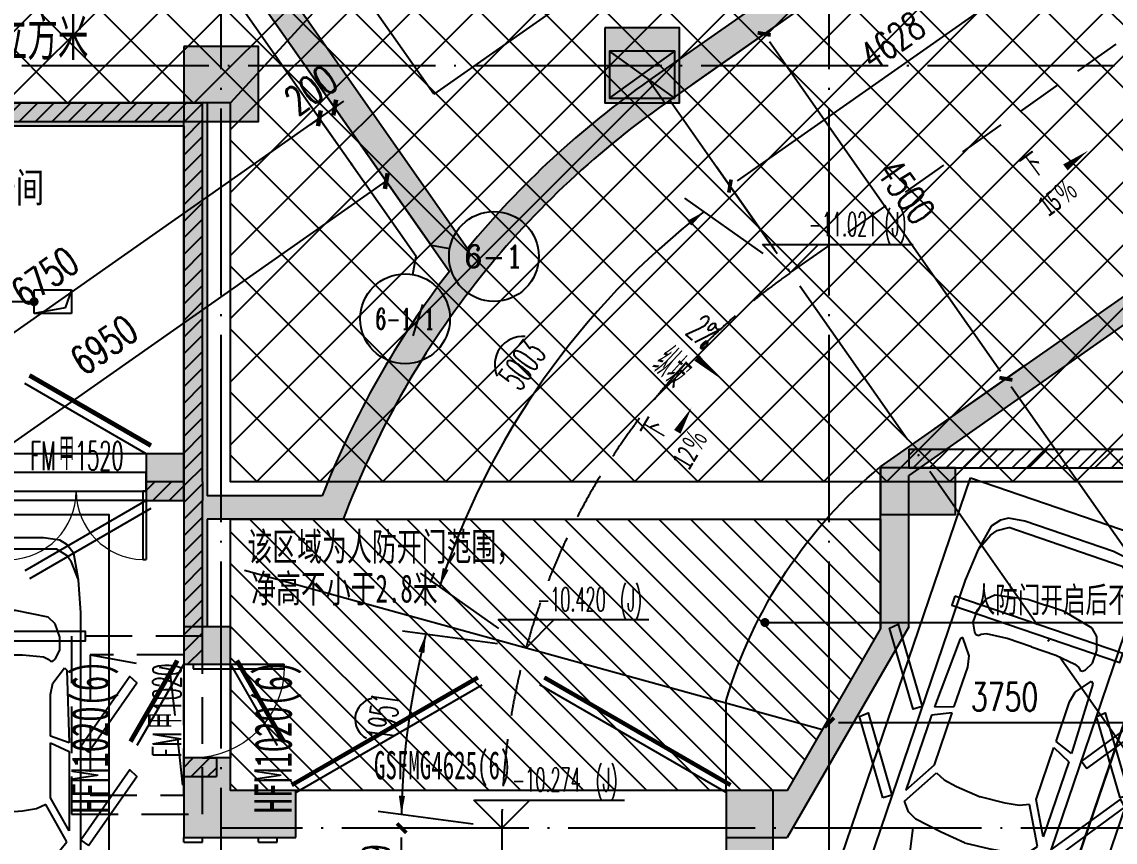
# Model space of a CAD drawing. Header units: millimetres. Extents: x 12325263 to 13848842, y -1463133 to 573208.
# Drawn here: x 12595666 to 12607354, y -1068687 to -1059922 of the extents above; entities that cross this region are included whole.
import ezdxf
from ezdxf.enums import TextEntityAlignment as Align
from ezdxf.xclip import XClip

# ---------------------------------------------------------------- set-up
doc = ezdxf.new("R2010")
doc.units = ezdxf.units.MM
doc.header["$LTSCALE"] = 1000
doc.header["$XCLIPFRAME"] = 0
for name, pattern in [('ACAD_ISO02W100', [15, 12, -3]), ('DASHED2', [0.375, 0.25, -0.125]), ('DOTE', [2.42, 2, -0.2, 0.02, -0.2]), ('地下室负三层平面图$0$-3F平面$0$$AUDIT_BAD_LTYPE2', [0])]:
    doc.linetypes.add(name, pattern=pattern)
for name, color, linetype in [('-2F平面$0$PARTS-CAR公寓', 240, 'Continuous'), ('-2F平面$0$WALL-SHATCH', 8, 'Continuous'), ('A-ANNO-DIMS', 83, 'Continuous'), ('A-ANNO-ELEV', 3, 'Continuous'), ('A-ANNO-TEXT', 7, 'Continuous'), ('A-AXIS', 16, 'DOTE'), ('A-AXIS-DIMS', 3, 'Continuous'), ('A-AXIS-TEXT', 7, 'Continuous'), ('A-COLS', 6, 'Continuous'), ('A-WALL', 5, 'Continuous'), ('A-WALL-PATT', 8, 'Continuous'), ('A_WALL(防火墙)', 151, 'Continuous'), ('AXIS', 3, 'Continuous'), ('AXIS_TEXT', 7, 'Continuous'), ('DIM_COOR', 7, 'Continuous'), ('DIM_SYMB', 3, 'Continuous'), ('DOOR_FIRE', 1, 'Continuous'), ('DOOR_FIRE_TEXT', 7, 'Continuous'), ('DOTE', 16, 'DOTE'), ('PUB_HATCH', 8, 'Continuous'), ('PUB_TEXT', 7, 'Continuous'), ('STAIR', 2, 'Continuous'), ('WALL', 5, 'Continuous'), ('人防墙', 6, 'Continuous'), ('人防平时标注', 42, 'Continuous'), ('人防门', 60, 'Continuous'), ('人防门编号', 73, 'Continuous'), ('公寓机动车库', 23, 'Continuous'), ('地下室柱网$0$0q-柱0', 8, 'Continuous'), ('地下室柱网$0$0q-柱填充', 8, 'Continuous'), ('投影线', 6, 'ACAD_ISO02W100'), ('车道中心线', 6, 'Continuous')]:
    doc.layers.add(name, color=color, linetype=linetype)
doc.layers.add('人防文字', color=3, linetype='Continuous', lineweight=15)
doc.layers.add('地下室柱网$0$9', color=8, linetype='Continuous', plot=False)
doc.styles.add('_TCH_AXIS', font='COMPLEX', dxfattribs={"bigfont": 'GBCBIG'})
doc.styles.add('_TCH_DIM', font='SIMPLEX.shx', dxfattribs={"width": 0.7, "bigfont": 'GBCBIG.shx'})
doc.styles.add('_TCH_DIM_T3', font='SIMPLEX.shx', dxfattribs={"width": 0.705882, "bigfont": 'GBCBIG.shx'})
doc.styles.add('_TCH_WINDOW', font='SIMPLEX', dxfattribs={"width": 0.7, "height": 3.5, "bigfont": 'GBCBIG'})
doc.styles.add('COMPLEX', font='COMPLEX')
doc.styles.add('TITXV', font='', dxfattribs={"width": 0.7})
doc.styles.add('宋体', font='', dxfattribs={"width": 0.65})
doc.styles.add('标注宋体', font='', dxfattribs={"width": 0.6})
doc.styles.get('TITXV').set_extended_font_data('SimSun')
doc.styles.get('宋体').set_extended_font_data('SimSun')
doc.styles.get('标注宋体').set_extended_font_data('NSimSun')
doc.dimstyles.new('_TCH_ARCH&&100', dxfattribs={"dimtxt": 297.5, "dimasz": 100, "dimexe": 250, "dimexo": 300, "dimgap": 126.25, "dimtad": 1, "dimdec": 0, "dimzin": 0, "dimdsep": 46, "dimtxsty": '_TCH_DIM_T3', "dimblk": 'asdfadgf_ArchTick', "dimcen": 0.09, "dimclrt": 7, "dimazin": 2, "dimtfac": 1, "dimtdec": 0, "dimtix": 1, "dimtmove": 2, "dimatfit": 3, "dimfxl": 1, "dimtolj": 1, "dimtzin": 0, "dimarcsym": 0})
doc.dimstyles.new('_TCH_ARCH&&120', dxfattribs={"dimtxt": 306, "dimasz": 120, "dimexe": 300, "dimexo": 360, "dimgap": 147, "dimtad": 1, "dimdec": 0, "dimzin": 0, "dimdsep": 46, "dimtxsty": '_TCH_DIM_T3', "dimblk": 'ARCHTICK', "dimcen": 0.09, "dimclrt": 7, "dimazin": 2, "dimtfac": 1, "dimtdec": 0, "dimtix": 1, "dimtmove": 2, "dimatfit": 3, "dimfxl": 1, "dimfxlon": 1, "dimtolj": 1, "dimtzin": 0, "dimarcsym": 0})
pattern_1 = [(45, (0, 89.76), (-88.388383, 88.388383), [])]

# ---------------------------------------------------------------- blocks, each defined once
blk = doc.blocks.new('asdgafgfasdfagfagasdgagadfgsdhgd$DorLib2D$00000211')
at = {"color": 0}
for p, q in [((-0.5, 0.05), (-0.067, 0.3)), ((0.5, 0.05), (0.067, 0.3))]:
    blk.add_line(p, q, dxfattribs=at)
at = {"color": 0, "const_width": 0.01}
for points in [[(-0.51, 0.0673), (-0.077, 0.3173)], [(0.51, 0.0673), (0.077, 0.3173)]]:
    blk.add_lwpolyline(points, dxfattribs=at)
blk = doc.blocks.new('asdgafgfasdfagfagasdgagadfgsdhgd$DorLib2D$00000202')
at = {"color": 0}
for p, q in [((-0.5, 0.25), (0.366, 0.75)), ((-0.54, -0.319), (0.326, -0.819)), ((-0.5, -0.25), (0.366, -0.75))]:
    blk.add_line(p, q, dxfattribs=at)
at = {"color": 0, "const_width": 0.05}
blk.add_lwpolyline([(-0.54, 0.319), (0.326, 0.819)], dxfattribs=at)
blk = doc.blocks.new('asdgafgfasdfagfagasdgag$DorLib2D$00000205')
at = {"color": 0}
for p, q in [((-0.5333, 0.2244), (0.3327, 0.7244)), ((-0.5, 0.1667), (0.366, 0.6667)), ((-0.5333, -0.2244), (0.3327, -0.7244)), ((-0.5, -0.1667), (0.366, -0.6667))]:
    blk.add_line(p, q, dxfattribs=at)
blk = doc.blocks.new('asdgafgf20230228-rf2')
at = {"layer": 'PUB_HATCH'}
for points in [[(24495, 62832), (24421, 62414), (28640, 56399), (28797, 56436), (28835, 56644)], [(34613, 61130), (30773, 58438), (30945, 58192), (34785, 60885)], [(30773, 58438, 0.067694), (28835, 56644), (28797, 56436), (28916, 56266, -0.074033), (30945, 58192)], [(25800, 57950), (26050, 58200), (21895, 58200), (21974, 57950)], [(26050, 58200), (25800, 57950), (25800, 53800), (25967, 53850), (26050, 54000)], [(37369, 57200), (33250, 54312), (33550, 54217), (37512, 56996)], [(28797, 56436), (28640, 56399, 0.070704), (27280, 54000), (27505, 53750, -0.076359), (28916, 56266)], [(25800, 54450), (25400, 54450), (25400, 53950), (25800, 53950)], [(33250, 52581), (33550, 52600), (33550, 54217), (33250, 54312)], [(27505, 53750), (27280, 54000), (26050, 54000), (25967, 53850), (26050, 53750)], [(25967, 53850), (25800, 53800), (25800, 52600), (26050, 52600), (26050, 53750)], [(25800, 52600), (25800, 52200), (26300, 52200), (26300, 52600)], [(33550, 52600), (33250, 52581), (32251, 50850), (32251, 50350)], [(26300, 50850), (26300, 51200), (25800, 51200), (25800, 50350)], [(25800, 50350), (27000, 50350), (27000, 50850), (26300, 50850)], [(32251, 50850), (31600, 50850), (31600, 50350), (32251, 50350)]]:
    blk.add_hatch(color=256, dxfattribs=at).paths.add_polyline_path(points)
at = {"layer": '人防平时标注'}
h = blk.add_hatch(dxfattribs=at)
h.set_pattern_fill('ANSI31', color=8, scale=150, angle=-90)
h.set_pattern_definition([(315, (-2963998.96, 9714537.52), (168.379802, 168.379802), [])])
h.paths.add_polyline_path([(33250, 52581), (32250, 50850), (26300, 50850), (26300, 53750), (33250, 53750)])
at = {"layer": '人防墙'}
for p, q in [((24495, 62832), (28835, 56644)), ((24421, 62414), (28640, 56399)), ((34613, 61130), (30773, 58438)), ((34785, 60885), (30945, 58192)), ((30945, 58192), (30773, 58438)), ((30945, 58192), (30773, 58438)), ((26050, 58200), (21895, 58200)), ((26050, 58200), (26050, 54000)), ((25800, 57950), (21974, 57950)), ((25800, 57950), (25800, 53800)), ((37369, 57200), (33250, 54312)), ((37512, 56996), (33550, 54217)), ((25800, 54450), (25400, 54450)), ((25400, 54450), (25400, 53950)), ((25800, 53950), (25800, 54450)), ((33250, 52581), (33250, 54312)), ((33550, 52600), (33550, 54217)), ((27280, 54000), (26050, 54000)), ((25400, 53950), (25800, 53950)), ((25800, 53800), (25800, 52600)), ((27505, 53750), (26050, 53750)), ((26050, 53750), (26050, 52600)), ((25800, 52600), (25800, 52200)), ((26300, 52600), (25800, 52600)), ((26050, 52600), (25800, 52600)), ((26300, 52200), (26300, 52600)), ((33550, 52600), (32251, 50350)), ((33250, 52581), (32251, 50850)), ((25800, 52200), (26300, 52200)), ((26300, 51200), (25800, 51200)), ((25800, 51200), (25800, 50350)), ((26300, 50850), (26300, 51200)), ((27000, 50850), (26300, 50850)), ((27000, 50350), (27000, 50850)), ((32251, 50850), (31600, 50850)), ((31600, 50850), (31600, 50350)), ((25800, 50350), (27000, 50350)), ((31600, 50350), (32251, 50350))]:
    blk.add_line(p, q, dxfattribs=at)
for radius, start, end in [(9800, 125.0412, 140.532), (9500, 125.0412, 141.9774), (9800, 142.3604, 158.5376), (9500, 141.9774, 159.4436)]:
    blk.add_arc((36400, 50414), radius, start, end, dxfattribs=at)
at = {"layer": '人防平时标注', "elevation": 0}
blk.add_lwpolyline([(33250, 52581), (32250, 50850), (26300, 50850), (26300, 53750), (33250, 53750)], close=True, dxfattribs=at)
at = {"layer": '人防门'}
for p, q in [((25400, 54450, 0), (23900, 54450, 0)), ((25400, 53950, 0), (23900, 53950, 0)), ((25800, 52200, 0), (25800, 51200, 0)), ((26300, 52200, 0), (26300, 51200, 0))]:
    blk.add_line(p, q, dxfattribs=at)
at = {"layer": '人防门', "const_width": 50, "elevation": 0}
for points in [[(25450, 54537), (24151, 55287)], [(25231, 51374), (25731, 52240)]]:
    blk.add_lwpolyline(points, dxfattribs=at)
at = {"layer": '人防门', "zscale": 500}
for name, p, xscale, yscale, rotation in [('asdgafgfasdfagfagasdgag$DorLib2D$00000205', (24650, 54200), 1500, 1500, 179.9997735239023), ('asdgafgfasdfagfagasdgagadfgsdhgd$DorLib2D$00000202', (26050, 51700), 1000, 1000, 269.9991986671723)]:
    blk.add_blockref(name, p, dxfattribs=dict(at, xscale=xscale, yscale=yscale, rotation=rotation))
at = {"layer": '人防门', "ltscale": 1000, "xscale": -4600, "yscale": -4600, "zscale": 500, "rotation": 179.9994534061678}
blk.add_blockref('asdgafgfasdfagfagasdgagadfgsdhgd$DorLib2D$00000211', (29300, 50600), dxfattribs=at)
at = {"layer": '人防平时标注', "style": '标注宋体', "width": 0.65}
for s, p in [('该区域为人防开门范围，', (26481, 53307, 0)), ('净高不小于2.8米', (26521, 52860, 0))]:
    blk.add_text(s, height=300, rotation=360, dxfattribs=at).set_placement(p)
at = {"layer": '人防文字', "style": '标注宋体', "width": 0.6}
blk.add_text('容积108.9立方米', height=400, rotation=359.9999, dxfattribs=at).set_placement((22329, 58700, 0))
at = {"layer": '人防门编号', "style": '标注宋体', "width": 0.6}
for s, height, rotation, p in [('HFM1020(6)', 400, 90, (24999, 50607, 0)), ('HFM1020(6)', 400, 90, (26955, 50607, 0)), ('GSFMG4625(6)', 300, 360, (27834, 50972, 0))]:
    blk.add_text(s, height=height, rotation=rotation, dxfattribs=at).set_placement(p)
blk = doc.blocks.new('_FZH')
blk.add_lwpolyline([(-0.5, -0.5), (0.5, -0.5), (0.5, 0.5), (-0.5, 0.5)], close=True)
at = {"layer": 'PUB_HATCH'}
blk.add_solid([(-0.5, -0.5), (0.5, -0.5), (-0.5, 0.5), (0.5, 0.5)], dxfattribs=at)
blk = doc.blocks.new('1-3F')
at = {"layer": 'A-COLS', "rotation": 270}
for p, xscale, yscale, zscale in [((-2000, 75500), 800, 800, 800), ((-6500, 75300), 800, 800, 800), ((950, 70950), 500, 800, 800), ((-850, 67350), 800, 500, 500)]:
    blk.add_blockref('_FZH', p, dxfattribs=dict(at, xscale=xscale, yscale=yscale, zscale=zscale))
blk = doc.blocks.new('adgshg13--2F平面$0$A$C7F010FC0')
at = {"layer": '-2F平面$0$WALL-SHATCH'}
h = blk.add_hatch(color=256, dxfattribs=at)
h.dxf.hatch_style = 1
h.paths.add_polyline_path([(-60384, -16881), (-763, 197), (12588, -13153), (12588, -157996), (-162965, -188820), (-171262, -180523), (-171262, -31311), (-150707, -10756), (-131860, -7981), (-99162, -7981), (-99162, -4981), (-76620, -4981), (-70108, -16881)], flags=16)
h.paths.add_polyline_path([(-60091, -16381), (-647, 647), (12988, -12988), (12988, -158332), (-163101, -189250), (-171662, -180689), (-171662, -31145), (-150778, -10261), (-131897, -7481), (-99562, -7481), (-99562, -4581), (-76366, -4581), (-69908, -16381)])
blk = doc.blocks.new('adgshg2qbj-gycw-bj-13--2F平面$0$CAR-4')
for q in [(-1200, -5300), (1200, -5300)]:
    blk.add_line((0, -2650), q)
blk.add_lwpolyline([(-1200, 0), (1200, 0), (1200, -5300), (-1200, -5300)], close=True)
at = {"extrusion": (-0.000447791, -3.39713e-15, 1), "elevation": -1}
blk.add_lwpolyline([(-950, -1350), (950, -1350), (950, -1250), (-950, -1250)], close=True, dxfattribs=at)
blk = doc.blocks.new('*U494')
at = {"layer": '地下室柱网$0$0q-柱0'}
blk.add_lwpolyline([(-250, -350), (250, -350), (250, 350), (-250, 350)], close=True, dxfattribs=at)
at = {"layer": '地下室柱网$0$0q-柱填充'}
blk.add_solid([(-250, 350), (250, 350), (-250, -350), (250, -350)], dxfattribs=at)
at = {"layer": '地下室柱网$0$9'}
for p, q in [((-250, 350), (250, -350)), ((-250, -350), (250, 350))]:
    blk.add_line(p, q, dxfattribs=at)
blk = doc.blocks.new('A$C2A3E77E8')
at = {"layer": '-2F平面$0$PARTS-CAR公寓', "rotation": 134.9999999858967}
blk.add_blockref('adgshg2qbj-gycw-bj-13--2F平面$0$CAR-4', (544834, 131972.9), dxfattribs=at)
at = {"rotation": 99.95877425128538}
blk.add_blockref('*U494', (547839.3, 131715.6), dxfattribs=at)
at = {"layer": 'WALL', "color": 1}
blk.add_blockref('adgshg13--2F平面$0$A$C7F010FC0', (561507.9, 205483.1), dxfattribs=at)
blk = doc.blocks.new('asdfsfsdf')
at = {"color": 253, "linetype": '地下室负三层平面图$0$-3F平面$0$$AUDIT_BAD_LTYPE2', "transparency": 33554559, "extrusion": (0.000447791, 3.52996e-16, 1)}
for p, q in [((-169, -110, 0), (-500, -141, 0)), ((169, -110, 0), (-169, -110, 0)), ((169, -110, 0), (500, -141, 0)), ((-725, -212, 0), (-825, -329, 0)), ((-500, -141, 0), (-725, -212, 0)), ((500, -141, 0), (725, -212, 0)), ((725, -212, 0), (825, -329, 0)), ((-825, -329, 0), (-875, -447, 0)), ((-350, -259, 0), (-575, -1318, 0)), ((350, -259, 0), (575, -1318, 0)), ((825, -329, 0), (875, -447, 0)), ((-275, -1365, 0), (-575, -1412, 0)), ((0, -1341), (-275, -1365, 0)), ((0, -1341), (275, -1365, 0)), ((275, -1365, 0), (575, -1412, 0)), ((-675, -1459, 0), (-750, -1553, 0)), ((-575, -1412, 0), (-675, -1459, 0)), ((575, -1412, 0), (675, -1459, 0)), ((675, -1459, 0), (750, -1553, 0)), ((-750, -1553, 0), (-525, -1953, 0)), ((750, -1553, 0), (525, -1953, 0)), ((-775, -2518, 0), (-775, -1671, 0)), ((-775, -1671, 0), (-575, -2024, 0)), ((775, -1671, 0), (575, -2024, 0)), ((775, -2518, 0), (775, -1671, 0)), ((-275, -1882, 0), (0, -1859)), ((275, -1882, 0), (0, -1859)), ((-525, -1953, 0), (-425, -1906, 0)), ((-425, -1906, 0), (-275, -1882, 0)), ((425, -1906, 0), (275, -1882, 0)), ((525, -1953, 0), (425, -1906, 0)), ((-575, -2024, 0), (-575, -2612, 0)), ((575, -2024, 0), (575, -2612, 0)), ((-575, -2612, 0), (-775, -2518, 0)), ((575, -2612, 0), (775, -2518, 0)), ((-775, -2612, 0), (-575, -2682, 0)), ((-750, -3388, 0), (-775, -2612, 0)), ((-575, -2682, 0), (-575, -3129, 0)), ((775, -2612, 0), (575, -2682, 0)), ((575, -2682, 0), (575, -3129, 0)), ((750, -3388, 0), (775, -2612, 0)), ((-575, -3129, 0), (-600, -3247, 0)), ((575, -3129, 0), (600, -3247, 0)), ((-600, -3247, 0), (-725, -3412, 0)), ((600, -3247, 0), (725, -3412, 0)), ((-725, -3412, 0), (-750, -3388, 0)), ((725, -3412, 0), (750, -3388, 0)), ((-625, -3506, 0), (-675, -3600, 0)), ((-600, -3482, 0), (-625, -3506, 0)), ((-575, -3482, 0), (-600, -3482, 0)), ((-550, -3506, 0), (-575, -3482, 0)), ((-500, -3529, 0), (-550, -3506, 0)), ((500, -3529, 0), (550, -3506, 0)), ((550, -3506, 0), (575, -3482, 0)), ((575, -3482, 0), (600, -3482, 0)), ((600, -3482, 0), (625, -3506, 0)), ((625, -3506, 0), (675, -3600, 0)), ((-675, -3600, 0), (-675, -3741, 0)), ((-275, -3553, 0), (-500, -3529, 0)), ((0, -3553), (-275, -3553, 0)), ((0, -3553), (275, -3553, 0)), ((275, -3553, 0), (500, -3529, 0)), ((675, -3600, 0), (675, -3741, 0)), ((-675, -3741, 0), (-625, -3882, 0)), ((675, -3741, 0), (625, -3882, 0)), ((-625, -3882, 0), (-550, -3953, 0)), ((-550, -3953, 0), (-200, -4024, 0)), ((550, -3953, 0), (200, -4024, 0)), ((625, -3882, 0), (550, -3953, 0)), ((-200, -4024, 0), (0, -4024)), ((200, -4024, 0), (0, -4024)), ((-875, -4353, 0), (-800, -4541, 0)), ((875, -4353, 0), (800, -4541, 0)), ((-800, -4541, 0), (-750, -4612, 0)), ((800, -4541, 0), (750, -4612, 0)), ((-750, -4612, 0), (-641, -4680, 0)), ((750, -4612, 0), (641, -4680, 0)), ((641, -4680, 0), (-641, -4680, 0))]:
    blk.add_line(p, q, dxfattribs=at)
for points in [[(-475, -24), (-150, 0), (150, 0), (475, -24), (725, -94), (800, -141), (875, -259), (900, -824), (900, -4000), (875, -4353), (825, -4635), (750, -4729), (675, -4776), (500, -4800), (-500, -4800), (-675, -4776), (-750, -4729), (-825, -4635), (-875, -4353), (-900, -4000), (-900, -824), (-875, -259), (-800, -141), (-725, -94)], [(-982, -1513), (-1500, -2253), (-1425, -2321), (-900, -1571)]]:
    blk.add_lwpolyline(points, close=True, dxfattribs=at)
at = {"color": 253, "linetype": '地下室负三层平面图$0$-3F平面$0$$AUDIT_BAD_LTYPE2', "transparency": 33554559, "extrusion": (0.000447791, 3.52996e-16, 1), "elevation": 0}
for points in [[(982, -1513), (1500, -2253), (1425, -2321), (900, -1571)], [(-900, -2571), (-982, -2513), (-1500, -3253), (-1425, -3321)], [(982, -2513), (1500, -3253), (1425, -3321), (900, -2571)]]:
    blk.add_lwpolyline(points, close=True, dxfattribs=at)
blk = doc.blocks.new('A$C06465456')
for points in [[(0, 5300), (2400, 5300), (2400, 0), (0, 0)], [(250, 4050), (250, 3950), (2150, 3950), (2150, 4050)]]:
    blk.add_lwpolyline(points, close=True)
at = {"xscale": -1, "rotation": 180}
blk.add_blockref('asdfsfsdf', (1200, 250), dxfattribs=at)
blk = doc.blocks.new('asdfaadfg')
at = {"layer": 'DIM_COOR', "color": 3}
blk.add_line((1033844, 225846), (1035652, 227814), dxfattribs=at)
blk = doc.blocks.new('A$C49D22CBF')
at = {"layer": '投影线', "linetype": 'DASHED2', "ltscale": 2, "elevation": 0}
for points in [[(23100, -6700), (23100, -4800), (21700, -4800), (21700, -6700)], [(22900, -6500), (22900, -5000), (21900, -5000), (21900, -6500)]]:
    blk.add_lwpolyline(points, close=True, dxfattribs=at)
blk.add_lwpolyline([(21900, -5000), (22747, -5151), (22900, -6500)], dxfattribs=at)
blk = doc.blocks.new('_AXISO')
blk.add_circle((0, 0), 0.5)
at = {"layer": 'AXIS_TEXT', "style": 'COMPLEX', "width": 1.041667}
blk.add_attdef('A', text='', height=0.56, dxfattribs=at).set_placement((-0.25, -0.28), (0.25, -0.28), align=Align.FIT)
blk = doc.blocks.new('_ArchTick')
at = {"color": 0, "linetype": 'ByBlock', "const_width": 0.4}
blk.add_lwpolyline([(-0.5, -0.5), (0.5, 0.5)], dxfattribs=at)
blk = doc.blocks.new('*D5287')
at = {"layer": 'A-AXIS-DIMS', "color": 0, "lineweight": -2, "transparency": 16777216}
for p, q in [((6115, -8719), (11805, -4729)), ((11804, -4728), (11977, -4975)), ((6114, -8719), (6287, -8965))]:
    blk.add_line(p, q, dxfattribs=at)
at = {"layer": 'Defpoints', "color": 0, "transparency": 16777216}
for p in [(9531, -1487), (11805, -4729), (3841, -5477)]:
    blk.add_point(p, dxfattribs=at)
at = {"layer": 'A-AXIS-DIMS', "color": 0, "lineweight": -2, "transparency": 16777216, "xscale": 120, "yscale": 120, "zscale": 120}
for p, rotation in [((11805, -4729), 35.04124824301846), ((6115, -8719), 215.0412482430185)]:
    blk.add_blockref('_ArchTick', p, dxfattribs=dict(at, rotation=rotation))
at = {"layer": 'A-AXIS-DIMS', "color": 7, "transparency": 16777216, "insert": (8788, -6479), "char_height": 306, "attachment_point": 5, "rotation": 35.0412, "style": '_TCH_DIM_T3'}
blk.add_mtext('\\A1;6950', dxfattribs=at)
blk = doc.blocks.new('*D5288')
at = {"layer": 'A-AXIS-DIMS', "color": 0, "lineweight": -2, "transparency": 16777216}
for p, q in [((11090, -4058), (11254, -3943)), ((11253, -3942), (11426, -4189)), ((11254, -3943), (11352, -3874)), ((11090, -4058), (10992, -4127)), ((11089, -4057), (11262, -4303))]:
    blk.add_line(p, q, dxfattribs=at)
at = {"layer": 'Defpoints', "color": 0, "transparency": 16777216}
for p in [(9531, -1487), (9368, -1602), (11254, -3943)]:
    blk.add_point(p, dxfattribs=at)
at = {"layer": 'A-AXIS-DIMS', "color": 0, "lineweight": -2, "transparency": 16777216, "xscale": 120, "yscale": 120, "zscale": 120}
for p, rotation in [((11254, -3943), 215.0412482430185), ((11090, -4058), 35.04124824301852)]:
    blk.add_blockref('_ArchTick', p, dxfattribs=dict(at, rotation=rotation))
at = {"layer": 'A-AXIS-DIMS', "color": 7, "transparency": 16777216, "insert": (11000, -3755), "char_height": 306, "attachment_point": 5, "rotation": 35.0412, "style": '_TCH_DIM_T3'}
blk.add_mtext('\\A1;200', dxfattribs=at)
blk = doc.blocks.new('*D5289')
at = {"layer": 'A-AXIS-DIMS', "color": 0, "lineweight": -2, "transparency": 16777216}
for p, q in [((5564, -7933), (11090, -4058)), ((11089, -4057), (11262, -4303)), ((5563, -7933), (5736, -8179))]:
    blk.add_line(p, q, dxfattribs=at)
at = {"layer": 'Defpoints', "color": 0, "transparency": 16777216}
for p in [(9368, -1602), (11090, -4058), (3841, -5477)]:
    blk.add_point(p, dxfattribs=at)
at = {"layer": 'A-AXIS-DIMS', "color": 0, "lineweight": -2, "transparency": 16777216, "xscale": 120, "yscale": 120, "zscale": 120}
for p, rotation in [((11090, -4058), 35.04124824301844), ((5564, -7933), 215.0412482430185)]:
    blk.add_blockref('_ArchTick', p, dxfattribs=dict(at, rotation=rotation))
at = {"layer": 'A-AXIS-DIMS', "color": 7, "transparency": 16777216, "insert": (8155, -5750), "char_height": 306, "attachment_point": 5, "rotation": 35.0412, "style": '_TCH_DIM_T3'}
blk.add_mtext('\\A1;6750', dxfattribs=at)
blk = doc.blocks.new('asdfadgf_ArchTick')
at = {"color": 0, "linetype": 'ByBlock', "const_width": 0.4}
blk.add_lwpolyline([(-0.5, -0.5), (0.5, 0.5)], dxfattribs=at)
blk = doc.blocks.new('*D5518')
at = {"layer": 'A-ANNO-DIMS', "color": 0, "lineweight": -2, "transparency": 16777216}
for p, q in [((12046, 15193), (11427, 16077)), ((7862, 13272), (11488, 15815)), ((8257, 12536), (7637, 13420))]:
    blk.add_line(p, q, dxfattribs=at)
at = {"layer": 'Defpoints', "color": 0, "transparency": 16777216}
for p in [(11570, 15872), (12219, 14948), (8429, 12290)]:
    blk.add_point(p, dxfattribs=at)
at = {"layer": 'A-ANNO-DIMS', "color": 0, "lineweight": -2, "transparency": 16777216, "xscale": 100, "yscale": 100, "zscale": 100}
for p, rotation in [((11570, 15872), 35.04125139768612), ((7781, 13215), 215.0412513976861)]:
    blk.add_blockref('asdfadgf_ArchTick', p, dxfattribs=dict(at, rotation=rotation))
at = {"layer": 'A-ANNO-DIMS', "color": 7, "transparency": 16777216, "insert": (9517, 14769), "char_height": 297.5, "attachment_point": 5, "rotation": 35.0413, "style": '_TCH_DIM_T3'}
blk.add_mtext('\\A1;4628', dxfattribs=at)
blk = doc.blocks.new('*D5520')
at = {"layer": 'A-ANNO-DIMS', "color": 0, "lineweight": -2, "transparency": 16777216}
for p, q in [((8842, 6654), (8842, 7733)), ((12592, 6654), (12592, 7733)), ((8942, 7483), (12492, 7483))]:
    blk.add_line(p, q, dxfattribs=at)
at = {"layer": 'Defpoints', "color": 0, "transparency": 16777216}
for p in [(12592, 7483), (8842, 6354), (12592, 6354)]:
    blk.add_point(p, dxfattribs=at)
at = {"layer": 'A-ANNO-DIMS', "color": 0, "lineweight": -2, "transparency": 16777216, "xscale": 100, "yscale": 100, "zscale": 100, "rotation": 180}
blk.add_blockref('asdfadgf_ArchTick', (8842, 7483), dxfattribs=at)
at = {"layer": 'A-ANNO-DIMS', "color": 0, "lineweight": -2, "transparency": 16777216, "xscale": 100, "yscale": 100, "zscale": 100}
blk.add_blockref('asdfadgf_ArchTick', (12592, 7483), dxfattribs=at)
at = {"layer": 'A-ANNO-DIMS', "color": 7, "transparency": 16777216, "insert": (10717, 7758), "char_height": 297.5, "attachment_point": 5, "style": '_TCH_DIM_T3'}
blk.add_mtext('\\A1;3750', dxfattribs=at)
blk = doc.blocks.new('*D5521')
at = {"layer": 'A-ANNO-DIMS', "color": 0, "lineweight": -2, "transparency": 16777216}
for p, q in [((5042, 6354), (4021, 6354)), ((4271, 5405), (4271, 6254)), ((5042, 5305), (4021, 5305))]:
    blk.add_line(p, q, dxfattribs=at)
at = {"layer": 'Defpoints', "color": 0, "transparency": 16777216}
for p in [(4271, 6354), (5342, 6354), (5342, 5305)]:
    blk.add_point(p, dxfattribs=at)
at = {"layer": 'A-ANNO-DIMS', "color": 0, "lineweight": -2, "transparency": 16777216, "xscale": 100, "yscale": 100, "zscale": 100}
for p, rotation in [((4271, 6354), 90), ((4271, 5305), 270)]:
    blk.add_blockref('asdfadgf_ArchTick', p, dxfattribs=dict(at, rotation=rotation))
at = {"layer": 'A-ANNO-DIMS', "color": 7, "transparency": 16777216, "insert": (3996, 5830), "char_height": 297.5, "attachment_point": 5, "rotation": 90, "style": '_TCH_DIM_T3'}
blk.add_mtext('\\A1;1049', dxfattribs=at)
blk = doc.blocks.new('*D5523')
at = {"layer": 'A-ANNO-DIMS', "color": 0, "lineweight": -2, "transparency": 16777216}
for p, q in [((9967, 10620), (10936, 11300)), ((10788, 11074), (13544, 7144)), ((12837, 6526), (13807, 7206))]:
    blk.add_line(p, q, dxfattribs=at)
at = {"layer": 'Defpoints', "color": 0, "transparency": 16777216}
for p in [(9721, 10448), (13602, 7063), (12592, 6354)]:
    blk.add_point(p, dxfattribs=at)
at = {"layer": 'A-ANNO-DIMS', "color": 0, "lineweight": -2, "transparency": 16777216, "xscale": 100, "yscale": 100, "zscale": 100}
for p, rotation in [((10731, 11156), 125.0412513976867), ((13602, 7063), 305.0412513976867)]:
    blk.add_blockref('asdfadgf_ArchTick', p, dxfattribs=dict(at, rotation=rotation))
at = {"layer": 'A-ANNO-DIMS', "color": 7, "transparency": 16777216, "insert": (12392, 9267), "char_height": 297.5, "attachment_point": 5, "rotation": 305.0413, "style": '_TCH_DIM_T3'}
blk.add_mtext('\\A1;5000', dxfattribs=at)
blk = doc.blocks.new('*D5524')
at = {"layer": 'A-ANNO-DIMS', "color": 0, "lineweight": -2, "transparency": 16777216}
for p, q in [((7383, 14305), (8352, 14984)), ((8205, 14759), (10674, 11238)), ((9967, 10620), (10936, 11300))]:
    blk.add_line(p, q, dxfattribs=at)
at = {"layer": 'Defpoints', "color": 0, "transparency": 16777216}
for p in [(7137, 14132), (10731, 11156), (9721, 10448)]:
    blk.add_point(p, dxfattribs=at)
at = {"layer": 'A-ANNO-DIMS', "color": 0, "lineweight": -2, "transparency": 16777216, "xscale": 100, "yscale": 100, "zscale": 100}
for p, rotation in [((8147, 14841), 125.0412513976867), ((10731, 11156), 305.0412513976867)]:
    blk.add_blockref('asdfadgf_ArchTick', p, dxfattribs=dict(at, rotation=rotation))
at = {"layer": 'A-ANNO-DIMS', "color": 7, "transparency": 16777216, "insert": (9664, 13156), "char_height": 297.5, "attachment_point": 5, "rotation": 305.0413, "style": '_TCH_DIM_T3'}
blk.add_mtext('\\A1;4500', dxfattribs=at)
blk = doc.blocks.new('$DorLib2D$00000002')
for p, q in [((-0.5, 0), (-0.5, 0.4875)), ((-0.475, 0.4875), (-0.5, 0.4875)), ((-0.475, 0), (-0.475, 0.4875)), ((0.475, 0), (0.475, 0.4875)), ((0.475, 0.4875), (0.5, 0.4875)), ((0.5, 0), (0.5, 0.4875)), ((-0.5, 0), (-0.475, 0)), ((0.5, 0), (0.475, 0))]:
    blk.add_line(p, q)
at = {"lineweight": 13}
for centre, start, end in [((-0.4875, 0), 0, 88.53072), ((0.4875, 0), 91.46928, 180)]:
    blk.add_arc(centre, 0.4875, start, end, dxfattribs=at)
blk = doc.blocks.new('$DorLib2D$00000001')
for p, q in [((0.45, 0.975), (0.5, 0.975)), ((0.45, 0), (0.45, 0.975)), ((0.5, 0), (0.5, 0.975)), ((0.5, 0), (0.45, 0))]:
    blk.add_line(p, q)
at = {"lineweight": 13}
blk.add_arc((0.475, 0), 0.975, 91.4693, 180, dxfattribs=at)
blk = doc.blocks.new('ASDFASDFASFSDF')
at = {"layer": 'A-AXIS'}
for p, q in [((601.3, 11247.1), (11654, -4513.6)), ((437.5, 11132.3), (11490.2, -4628.4))]:
    blk.add_line(p, q, dxfattribs=at)
at = {"layer": 'A-AXIS-DIMS'}
for p, q in [((9531.3, -1486.8), (12287.3, -5416.7)), ((9367.6, -1601.6), (12123.5, -5531.5)), ((12483.1, -5451.1), (12287.3, -5416.7)), ((12089.2, -5727.4), (12123.5, -5531.5))]:
    blk.add_line(p, q, dxfattribs=at)
ref = blk.add_blockref('_AXISO', (12955.9, -5534.1), dxfattribs=dict(at, xscale=960, yscale=960, zscale=960))
ref.add_attrib('A', '6-1', dxfattribs={"layer": 'A-AXIS-TEXT', "height": 239.7, "style": '_TCH_AXIS'}).set_placement((12642, -5653.9), (13269.8, -5653.9), align=Align.FIT)
ref = blk.add_blockref('_AXISO', (12006.2, -6200.1), dxfattribs=dict(at, xscale=960, yscale=960, zscale=960))
ref.add_attrib('A', '6-1/1', dxfattribs={"layer": 'A-AXIS-TEXT', "height": 220.77, "style": '_TCH_AXIS', "width": 0.65625}).set_placement((11688.8, -6310.5), (12323.5, -6310.5), align=Align.FIT)
for p1, p2, distance, picture, middle in [((3841.1, -5477.2), (9531.3, -1486.8), -3960, '*D5287', (8787.6, -6478.6)), ((9367.6, -1601.6), (9531.3, -1486.8), -3000, '*D5288', (10999.7, -3754.8)), ((3841.1, -5477.2), (9367.6, -1601.6), -3000, '*D5289', (8154.6, -5750))]:
    dim = blk.add_aligned_dim(p1=p1, p2=p2, distance=distance, dimstyle='_TCH_ARCH&&120', dxfattribs=at)
    dim.commit()
    dim.dimension.update_dxf_attribs({"geometry": picture, "text_midpoint": middle})
blk = doc.blocks.new('qlzw')
at = {"layer": 'A-AXIS'}
for p, q in [((12464366.8, 979489.8), (12464366.8, 1082089.8)), ((12470866.8, 979489.8), (12470866.8, 1082089.8)), ((12411416.8, 1071489.8), (12486866.8, 1071489.8))]:
    blk.add_line(p, q, dxfattribs=at)
blk.add_blockref('ASDFASDFASFSDF', (12454326.8, 1074982.1))
blk = doc.blocks.new('A$C777A28BC')
at = {"layer": 'A-ANNO-DIMS'}
for p, q in [((8136.7, 12496.4), (7299.6, 13086.6)), ((5310.4, 8488.3), (4473.3, 9078.6)), ((5297.1, 8323.5), (4282.2, 8460.9)), ((5036.1, 6395.6), (4021.1, 6533.1))]:
    blk.add_line(p, q, dxfattribs=at)
for points in [[(7503.9, 12942.5, 0, 66, 0), (7347.1, 12818.4, 66, 0, 0)], [(4741.9, 9123.9, 66, 0, 0), (4677.6, 8934.5, 0, 0, 0)], [(4529.9, 8427.3, 0, 66, 0), (4482.4, 8233.1, 66, 0, 0)], [(4274.8, 6699.4, 66, 0, 0), (4268.9, 6499.5, 0, 0, 0)]]:
    blk.add_lwpolyline(points, format="xyseb", dxfattribs=at)
for start, end in [(127.67788, 161.94256), (165.57914, 179.00005)]:
    blk.add_arc((12591.9, 6354.2), 8324.2, start, end, dxfattribs=at)
at = {"layer": 'A-ANNO-DIMS', "color": 7}
for centre, radius, start, end in [((5566.1, 11308.5), 299.9, 85.07062, 204.54982), ((4001.1, 7517.3), 227.6, 102.5581, 242.02109)]:
    blk.add_arc(centre, radius, start, end, dxfattribs=at)
at = {"layer": 'A-ANNO-ELEV'}
for p, q in [((8429.2, 12290.1), (8129.2, 12590.1)), ((8129.2, 12590.1), (9739.7, 12590.1)), ((8429.2, 12290.1), (8729.2, 12590.1)), ((5602.9, 8282.1), (5302.9, 8582.1)), ((5302.9, 8582.1), (6913.4, 8582.1)), ((5602.9, 8282.1), (5902.9, 8582.1)), ((5341.9, 6354.2), (5041.9, 6654.2)), ((5041.9, 6654.2), (6652.4, 6654.2)), ((5341.9, 6354.2), (5641.9, 6654.2))]:
    blk.add_line(p, q, dxfattribs=at)
at = {"layer": 'AXIS'}
for points in [[(10676.5, 12906.7, 0, 0, 0), (11608.8, 13592.3, 0, 80, 0), (11367.1, 13414.6, 0, 0, 0)], [(6949.8, 10134.3, 0, 0, 0), (7371, 10847.2, 0, 80, 0), (7218.4, 10588.9, 0, 0, 0)]]:
    blk.add_lwpolyline(points, format="xyseb", dxfattribs=at)
at = {"layer": 'DIM_SYMB'}
blk.add_lwpolyline([(7000.8, 11765.7, 0, 0, 0), (7649.5, 11178.6, 0, 80, 0), (7427, 11379.9, 0, 0, 0)], format="xyseb", dxfattribs=at)
at = {"layer": 'DOTE', "color": 1}
for p, q in [((7137.3, 14132.3), (12591.9, 6354.2)), ((12891.9, 6354.2), (2341.9, 6354.2))]:
    blk.add_line(p, q, dxfattribs=at)
at = {"layer": 'STAIR'}
blk.add_line((2592.7, 9112.4), (8769.5, 7408.6), dxfattribs=at)
at = {"layer": '车道中心线', "linetype": 'DASHED2', "ltscale": 2}
for p, q in [((8429.2, 12290.1), (12218.6, 14947.6)), ((5341.9, 6354.2), (5341.9, 4705))]:
    blk.add_line(p, q, dxfattribs=at)
blk.add_arc((12591.9, 6354.2), 7250, 125.04125, 180, dxfattribs=at)
at = {"layer": 'A-ANNO-DIMS', "color": 7, "style": '_TCH_DIM', "width": 0.494118}
for s, rotation, p in [('5003', 54.81022, (5536.5, 11012.5)), ('1951', 82.2896, (4189.1, 7276.4))]:
    blk.add_text(s, height=297.5, rotation=rotation, dxfattribs=at).set_placement(p)
at = {"layer": 'A-ANNO-TEXT', "style": '_TCH_DIM', "width": 0.494118}
for s, p in [('(J)', (9431.3, 12680.1)), ('-11.021', (8623.3, 12680.1)), ('-10.420', (5719.1, 8672.1)), ('(J)', (6605.1, 8672.1)), ('(J)', (6344, 6744.2)), ('-10.274', (5452, 6744.2))]:
    blk.add_text(s, height=255, dxfattribs=at).set_placement(p)
at = {"layer": 'PUB_TEXT'}
for s, height, rotation, style, width, p in [('下', 226.6, 36.33352, '宋体', 0.65, (10998.1, 13292.6)), ('％', 226.6, 36.33352, '宋体', 0.65, (11358.1, 13007.2)), ('15', 226.58, 36.33352, '宋体', 0.65, (11188.5, 12882.4)), ('2%', 297.5, 317.85577, '_TCH_DIM', 0.494118, (7297, 11639.2)), ('纵坡', 337.59, 317.85577, '_TCH_DIM', 0.7, (6925, 11270.8)), ('下', 226.6, 59.42765, '宋体', 0.65, (7010.5, 10473.7)), ('％', 226.6, 59.42765, '宋体', 0.65, (7453.7, 10352.4)), ('12', 226.58, 59.42765, '宋体', 0.65, (7346.6, 10171))]:
    blk.add_text(s, height=height, rotation=rotation, dxfattribs=dict(at, style=style, width=width)).set_placement(p)
at = {"layer": 'A-ANNO-DIMS'}
for p1, p2, distance, picture, middle in [((8429.2, 12290.1), (12218.6, 14947.6), 1129.6, '*D5518', (9517.4, 14768.8)), ((7137.3, 14132.3), (9721, 10447.9), 1233.7, '*D5524', (9664.4, 13156.3)), ((9721, 10447.9), (12591.9, 6354.2), 1233.7, '*D5523', (12391.6, 9267.3)), ((8841.9, 6354.2), (12591.9, 6354.2), 1129, '*D5520', (10716.9, 7758.2)), ((5341.9, 5305), (5341.9, 6354.2), 1070.9, '*D5521', (3996, 5829.6))]:
    dim = blk.add_aligned_dim(p1=p1, p2=p2, distance=distance, dimstyle='_TCH_ARCH&&100', dxfattribs=at)
    dim.commit()
    dim.dimension.update_dxf_attribs({"geometry": picture, "text_midpoint": middle})

msp = doc.modelspace()

# ---------------------------------------------------------------- hatches: boundary and pattern name
at = {"layer": 'A-WALL-PATT'}
h = msp.add_hatch(dxfattribs=at)
h.set_pattern_fill('ANSI37', color=252, scale=300)
h.set_pattern_definition([(45, (0, 0), (-336.759605, 336.759605), []), (135, (0, 0), (-336.759605, -336.759605), [])])
h.paths.add_polyline_path([(12564696.8, -1148386.8), (12504241.6, -1148387), (12504241.6, -1033958), (12634041.3, -1033958), (12627844.5, -1069250.3), (12616665.5, -1067287.4), (12616902.5, -1065937.9), (12610631.1, -1064836.8), (12604673.6, -1064836.8), (12597896.8, -1064836.8), (12597896.8, -1060786.8), (12593492.1, -1060786.8), (12590496.8, -1060786.8), (12590496.8, -1069586.9), (12575796.8, -1069586.9), (12575796.8, -1059986.8), (12574896.8, -1059986.8), (12574896.8, -1057336.8), (12570296.8, -1057336.8), (12570296.8, -1055286.8), (12568296.8, -1055286.8), (12568296.8, -1060086.8), (12564596.6, -1060086.8), (12564596.6, -1069486.8), (12564696.9, -1069486.8), (12564696.8, -1097986.8), (12567296.8, -1097986.8), (12567296.8, -1105536.8), (12565696.8, -1105536.8), (12565696.8, -1113036.8), (12564696.8, -1113036.8)])
h = msp.add_hatch(dxfattribs=at)
h.set_pattern_fill('普通砖', color=256, scale=50, style=0)
h.set_pattern_definition(pattern_1)
h.paths.add_polyline_path([(12593492.1, -1060786.8), (12593555.2, -1060986.8), (12597396.9, -1060986.8), (12597596.9, -1060786.8)])
h = msp.add_hatch(dxfattribs=at)
h.set_pattern_fill('普通砖', color=256, scale=50, style=0)
h.set_pattern_definition(pattern_1)
h.paths.add_polyline_path([(12597496.9, -1064936.8), (12597596.9, -1064836.8), (12597596.9, -1060786.8), (12597396.9, -1060986.8), (12597396.9, -1064836.8)])
h = msp.add_hatch(dxfattribs=at)
h.set_pattern_fill('普通砖', color=256, scale=50, style=0)
h.set_pattern_definition(pattern_1)
h.paths.add_polyline_path([(12605146.8, -1064686.8), (12608620.3, -1064686.8), (12608637.7, -1064486.8), (12605146.8, -1064486.8)])
h = msp.add_hatch(dxfattribs=at)
h.set_pattern_fill('普通砖', color=256, scale=50, style=0)
h.set_pattern_definition(pattern_1)
h.paths.add_polyline_path([(12597396.9, -1064836.8), (12596996.8, -1064836.8), (12596996.8, -1065036.8), (12597396.9, -1065036.8), (12597496.9, -1064936.8)])
h = msp.add_hatch(dxfattribs=at)
h.set_pattern_fill('普通砖', color=256, scale=50, style=0)
h.set_pattern_definition(pattern_1)
h.paths.add_polyline_path([(12597496.9, -1064936.8), (12597596.9, -1065036.8), (12597596.8, -1065036.8), (12597596.8, -1064836.8), (12597596.9, -1064836.8)])
h = msp.add_hatch(dxfattribs=at)
h.set_pattern_fill('普通砖', color=256, scale=50, style=0)
h.set_pattern_definition(pattern_1)
h.paths.add_polyline_path([(12597396.9, -1065036.8), (12597396.9, -1066786.8), (12597596.9, -1066786.8), (12597596.9, -1065036.8), (12597496.9, -1064936.8)])
h = msp.add_hatch(dxfattribs=at)
h.set_pattern_fill('普通砖', color=256, scale=50, style=0)
h.set_pattern_definition(pattern_1)
h.paths.add_polyline_path([(12597596.9, -1067786.8), (12597396.9, -1067986.8), (12597746.9, -1067986.8), (12597746.9, -1067786.8)])
h = msp.add_hatch(dxfattribs=at)
h.set_pattern_fill('普通砖', color=256, scale=50, style=0)
h.set_pattern_definition(pattern_1)
h.paths.add_polyline_path([(12597596.9, -1067786.8), (12597596.9, -1067786.8), (12597396.9, -1067786.8), (12597396.9, -1067986.8)])

# ---------------------------------------------------------------- linework, layer by layer
at = {"layer": 'A-WALL'}
for p, q in [((12597396.9, -1064836.8), (12596996.8, -1064836.8)), ((12596996.8, -1064836.8), (12596996.8, -1065036.8)), ((12597596.9, -1064836.8), (12597596.8, -1064836.8)), ((12597596.8, -1064836.8), (12597596.8, -1065036.8)), ((12596996.8, -1065036.8), (12597396.9, -1065036.8)), ((12597596.9, -1065036.8), (12597596.8, -1065036.8)), ((12597396.9, -1068686.8), (12597396.9, -1068636.7)), ((12597396.9, -1068636.7), (12597596.9, -1068636.7)), ((12597396.9, -1068686.8), (12597596.9, -1068686.8)), ((12597596.9, -1068686.8), (12597596.9, -1068636.7)), ((12598196.8, -1068686.8), (12598196.8, -1068636.7)), ((12598196.8, -1068636.7), (12598396.8, -1068636.7)), ((12598196.8, -1068686.8), (12598396.8, -1068686.8)), ((12598396.8, -1068686.8), (12598396.8, -1068636.7))]:
    msp.add_line(p, q, dxfattribs=at)
at = {"layer": 'A-WALL-PATT', "color": 252}
msp.add_lwpolyline([(12504241.6, -1033958), (12634041.3, -1033958), (12627844.5, -1069250.3), (12616665.5, -1067287.4), (12616902.5, -1065937.9), (12610631.1, -1064836.8), (12604673.6, -1064836.8), (12597896.8, -1064836.8), (12597896.8, -1060786.8), (12593492.1, -1060786.8), (12590496.8, -1060786.8), (12590496.8, -1069586.9), (12575796.8, -1069586.9), (12575796.8, -1059986.8), (12574896.8, -1059986.8), (12574896.8, -1057336.8), (12570296.8, -1057336.8), (12570296.8, -1055286.8), (12568296.8, -1055286.8), (12568296.8, -1060086.8), (12564596.6, -1060086.8), (12564596.6, -1069486.8), (12564696.9, -1069486.8), (12564696.8, -1097986.8)], dxfattribs=at)
msp.add_lwpolyline([(12603196.8, -1068136.7), (12603196.8, -1067172.4, -0.149411), (12604846.8, -1064674.6, 0.6605693)], format="xyb", dxfattribs=at)
at = {"layer": 'A_WALL(防火墙)'}
for p, q in [((12593492.1, -1060786.8), (12597596.9, -1060786.8)), ((12597596.9, -1064836.8), (12597596.9, -1060786.8)), ((12593555.2, -1060986.8), (12597396.9, -1060986.8)), ((12597396.9, -1064836.8), (12597396.9, -1060986.8)), ((12605146.8, -1064486.8), (12608637.7, -1064486.8)), ((12605146.8, -1064486.8), (12605146.8, -1064686.8)), ((12605146.8, -1064686.8), (12608620.3, -1064686.8)), ((12597396.9, -1065036.8), (12597396.9, -1066786.8)), ((12597596.9, -1066786.8), (12597596.9, -1065036.8)), ((12597396.9, -1066786.8), (12597596.9, -1066786.8)), ((12597596.9, -1067786.8), (12597396.9, -1067786.8)), ((12597396.9, -1067786.8), (12597396.9, -1067986.8)), ((12597596.9, -1067786.8), (12597746.9, -1067786.8)), ((12597596.9, -1067786.8), (12597596.9, -1067786.8)), ((12597746.9, -1067786.8), (12597746.9, -1067986.8)), ((12597396.9, -1067986.8), (12597746.9, -1067986.8))]:
    msp.add_line(p, q, dxfattribs=at)
at = {"layer": 'AXIS'}
for p, q in [((12595796.8, -1062911.8), (12595150, -1062911.8)), ((12603610, -1066340.3), (12605917.9, -1066340.3)), ((12605917.9, -1066340.3), (12609190, -1066340.3))]:
    msp.add_line(p, q, dxfattribs=at)
at = {"layer": 'AXIS', "const_width": 48}
for points in [[(12595820.8, -1062911.8, 1), (12595772.8, -1062911.8, 1)], [(12603586, -1066340.3, 1), (12603634, -1066340.3, 1)]]:
    msp.add_lwpolyline(points, format="xyb", close=True, dxfattribs=at)
at = {"layer": 'DOOR_FIRE'}
msp.add_lwpolyline([(12595496.8, -1064936.8), (12596996.8, -1064936.8), (12596996.8, -1064736.7), (12595496.8, -1064736.7)], close=True, dxfattribs=at)
at = {"layer": '投影线', "linetype": 'DASHED2', "ltscale": 2}
msp.add_lwpolyline([(12595796.8, -1063036.8), (12595796.8, -1062786.8), (12596196.8, -1062786.8), (12596196.8, -1063036.8)], close=True, dxfattribs=at)
msp.add_lwpolyline([(12596196.8, -1062786.8), (12596128.9, -1062978.4), (12595796.8, -1063036.8)], dxfattribs=at)

# ---------------------------------------------------------------- block references
ref = msp.add_blockref('A$C2A3E77E8', (12039933.3, -1095474.8), dxfattribs=dict(rotation=350.0412492537527))
XClip(ref).set_block_clipping_path([(574517.6328491271, 127502.2367430634), (563167.6328490991, 127502.2228846755), (563167.6311767455, 128872.3654828509), (556800.2987149898, 128872.35771109), (544257.8770271596, 126670.0996581088), (543557.4714692105, 130659.0804795903), (536268.9804626536, 129379.331731239), (537790.8662453052, 120711.8038626132), (523312.3703787625, 118169.6006707186), (521652.1357429288, 127625.0713569671), (520765.6618171427, 127469.4202569119), (520307.3778515682, 130079.4678951118), (515776.700237589, 129283.9687092729), (515422.1926091146, 131303.0932199814), (513452.2958014049, 130957.2097736297), (514282.4182554409, 126229.4878651481), (510637.9919826575, 125589.577113275), (512263.534631284, 116331.1783077423), (512362.3527807724, 116348.529120174), (517291.1072248165, 88278.0145814414), (519851.8954271879, 88727.6234641299), (522454.6248882134, 73904.4148362107), (519893.7906026859, 73454.7686835658), (526007.3042119928, 38637.452739819), (480033.7029030509, 30565.0258553012), (466439.1866319198, 28317.0522398334), (446673.6220214516, 140886.9888556413), (578014.3726615645, 163948.422490485), (584117.7942495663, 129187.8787387202)])
for name, p in [('1-3F', (12604296.8, -1135886.8)), ('asdfaadfg', (11564053.1, -1286633.1)), ('A$C777A28BC', (12595455, -1074891.8)), ('A$C49D22CBF', (12574496.8, -1061686.8))]:
    msp.add_blockref(name, p)
at = {"layer": 'A_WALL(防火墙)'}
msp.add_blockref('qlzw', (133430, -2131876.5), dxfattribs=at)
at = {"layer": 'DOOR_FIRE', "xscale": -1500, "yscale": -1500, "zscale": 200}
msp.add_blockref('$DorLib2D$00000002', (12596246.8, -1064936.8), dxfattribs=at)
at = {"layer": 'DOOR_FIRE', "xscale": 1000, "yscale": -1000, "zscale": 200, "rotation": 90}
msp.add_blockref('$DorLib2D$00000001', (12597496.9, -1067286.8), dxfattribs=at)
at = {"layer": '人防墙'}
ref = msp.add_blockref('asdgafgf20230228-rf2', (12571596.8, -1118986.7), dxfattribs=at)
XClip(ref).set_block_clipping_path([(-67355.290652331, -38121.2847742999), (65994.7093476802, 85028.7152257001)])
at = {"layer": '公寓机动车库', "rotation": 341.1650775213359}
for p in [(12604095.5, -1069812, 0), (12606631.3, -1069812, 0)]:
    msp.add_blockref('A$C06465456', p, dxfattribs=at)
at = {"layer": '公寓机动车库'}
msp.add_blockref('A$C06465456', (12594196.8, -1070486.8), dxfattribs=at)

# ---------------------------------------------------------------- texts
at = {"layer": 'A-ANNO-TEXT', "style": 'TITXV', "width": 0.7}
msp.add_text('污水提升间', height=317.22, dxfattribs=at).set_placement((12594390, -1061850))
at = {"layer": 'DOOR_FIRE_TEXT', "style": '_TCH_WINDOW'}
for s, height, width, p in [('甲', 347.2, 0.7, (12596057.6, -1064710.9)), ('FM', 306, 0.494118, (12595755.2, -1064710.9)), ('1520', 306, 0.494118, (12596234.5, -1064710.9))]:
    msp.add_text(s, height=height, dxfattribs=dict(at, width=width)).set_placement(p)
for s, height, width, p in [('1020', 306, 0.494118, (12597371, -1067299.1)), ('甲', 347.2, 0.7, (12597371, -1067476.1)), ('FM', 306, 0.494118, (12597371, -1067778.5))]:
    msp.add_text(s, height=height, rotation=90, dxfattribs=dict(at, width=width)).set_placement(p)
at = {"layer": 'PUB_TEXT', "style": '宋体', "width": 0.65}
msp.add_text('人防门开启后不影响车道范围', height=271.899, dxfattribs=at).set_placement((12605831.7, -1066232.3))

doc.saveas('drawing.dxf')
